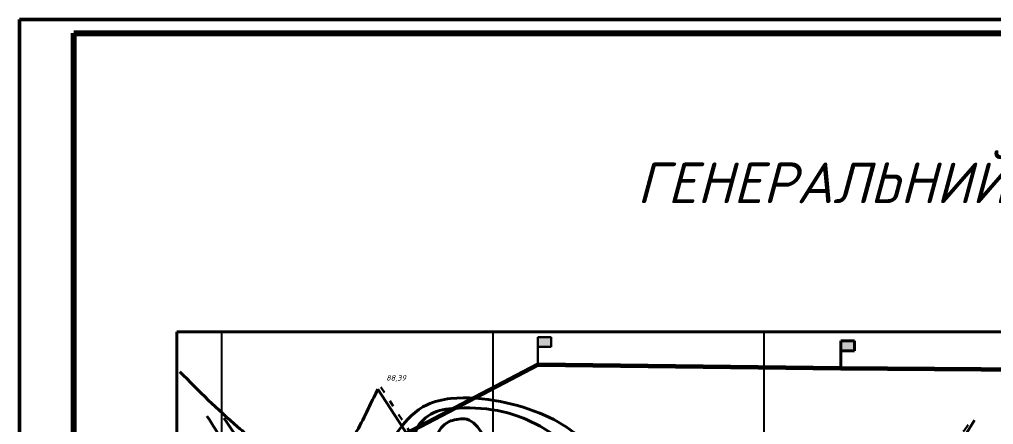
# Model space of a CAD drawing. Header units: millimetres. Extents: x 1555 to 5750, y -1109 to 1444.
# Drawn here: x 2573.5 to 2932.6, y -417.3 to -268 of the extents above; entities that cross this region are included whole.
import ezdxf

# ---------------------------------------------------------------- set-up
doc = ezdxf.new("R2010")
doc.units = ezdxf.units.MM
doc.linetypes.add('ACAD_ISO03W100', pattern=[30, 12, -18])

# ---------------------------------------------------------------- blocks, each defined once
blk = doc.blocks.new('A$C558F7F65')
at = {"lineweight": 40, "ltscale": 0.5}
for p, q in [((0, 0), (0, 10.01)), ((0, 10.01), (4.98, 10.01)), ((4.98, 10.01), (4.98, 6.42)), ((4.98, 6.42), (0, 6.42))]:
    blk.add_line(p, q, dxfattribs=at)

msp = doc.modelspace()

# ---------------------------------------------------------------- hatches: boundary and pattern name
at = {"lineweight": 40, "ltscale": 0.5}
for points in [[(2769.5546, -388.6879), (2769.5546, -385.1045), (2764.5727, -385.1045), (2764.5727, -388.6879)], [(2876.349, -386.4568), (2876.349, -390.0403), (2881.3309, -390.0403), (2881.3309, -386.4568)]]:
    msp.add_hatch(color=1, dxfattribs=at).paths.add_polyline_path(points)

# ---------------------------------------------------------------- linework, layer by layer
at = {"color": 0}
for p, q in [((2573.5084, -267.9839), (2573.5084, -1108.9839)), ((3167.5084, -267.9839), (2573.5084, -267.9839))]:
    msp.add_line(p, q, dxfattribs=at)
at = {"color": 1, "lineweight": 50}
for p, q in [((2573.5084, -267.9839), (3167.5084, -267.9839)), ((2573.5084, -1108.9839), (2573.5084, -267.9839))]:
    msp.add_line(p, q, dxfattribs=at)
at = {"lineweight": 80}
for p, q in [((2593.5084, -1103.9839), (2593.5084, -272.9839)), ((2593.5084, -272.9839), (3162.5084, -272.9839))]:
    msp.add_line(p, q, dxfattribs=at)
at = {"lineweight": 25, "ltscale": 0.5}
for p, q in [((2647.9856, -383.0593), (2647.9856, -966.9827)), ((2747.9856, -383.0593), (2747.9856, -966.9827)), ((2847.9856, -383.0593), (2847.9856, -966.9827))]:
    msp.add_line(p, q, dxfattribs=at)
at = {"lineweight": 30, "ltscale": 0.5}
for p, q in [((2764.5727, -395.1126), (2764.5727, -385.1045)), ((2764.5727, -385.1045), (2769.5546, -385.1045)), ((2769.5546, -385.1045), (2769.5546, -388.6879)), ((2769.5546, -388.6879), (2764.5727, -388.6879))]:
    msp.add_line(p, q, dxfattribs=at)
at = {"lineweight": 40, "ltscale": 0.5}
msp.add_lwpolyline([(2631.4629, -383.0593), (3147.9856, -383.0593), (3147.9856, -966.9827), (2631.4629, -966.9827)], close=True, dxfattribs=at)
at = {"color": 1, "lineweight": 60, "ltscale": 0.5}
msp.add_lwpolyline([(2631.4629, -495.5173), (2652.0075, -463.3447), (2660.709, -450.6442), (2705.9596, -425.8111), (2764.5727, -395.1126), (2876.349, -396.4649), (2997.1052, -397.3814), (3111.7897, -460.1617), (3113.6165, -581.9111), (3103.1717, -666.0911)], dxfattribs=at)
at = {"lineweight": 30, "ltscale": 0.5}
for points in [[(2705.6523, -404.2498), (2722.7196, -430.4758), (2725.9326, -435.1598), (2735.03, -452.2749)], [(2925.6352, -415.6891), (2922.7187, -420.4257)]]:
    msp.add_lwpolyline(points, dxfattribs=at)
at = {"linetype": 'ACAD_ISO03W100', "lineweight": 30, "ltscale": 0.2}
for points in [[(2706.7303, -403.5047), (2720.613, -424.8681), (2728.1586, -436.506), (2736.042, -451.6733)], [(2786.876, -461.0977), (2790.9581, -453.9979), (2797.7565, -440.8603), (2799.3704, -439.081), (2802.5188, -437.7948), (2807.6432, -436.8989), (2812.2621, -436.164), (2820.9822, -436.2349), (2831.4272, -437.2108), (2849.9044, -439.8112), (2864.9243, -440.1795), (2872.789, -439.4556), (2886.3448, -434.6975), (2894.2727, -432.6332), (2901.7758, -431.9809), (2910.5184, -428.5898), (2917.2483, -424.0764), (2921.946, -419.3088), (2924.7289, -415.1549)]]:
    msp.add_lwpolyline(points, dxfattribs=at)
at = {"color": 26, "lineweight": 40, "ltscale": 0.5}
for points in [[(2632.6716, -397.8672), (2653.9321, -418.1172), (2667.9523, -428.2804), (2675.5014, -431.2063), (2685.7468, -429.3586), (2692.9107, -425.5087), (2702.5479, -410.4699), (2705.6523, -404.2498)], [(2648.9026, -414.8737), (2661.6339, -431.0749), (2671.0767, -437.4524), (2684.2631, -440.0035), (2697.8751, -436.0069), (2705.4463, -430.0547), (2713.3511, -419.2829), (2723.7746, -409.9747), (2732.4521, -407.7004), (2750.8505, -408.8128), (2767.2978, -413.918), (2779.1952, -421.3316), (2788.7085, -433.4388), (2791.604, -440.4078), (2792.0141, -442.3569)], [(2732.3616, -415.9595), (2738.4593, -415.3265), (2744.1607, -420.7879), (2746.2991, -428.7823), (2743.7648, -434.9559), (2737.9842, -437.093), (2732.5994, -435.8267), (2728.4023, -432.5024), (2726.8183, -423.7164), (2730.2237, -417.2262), (2732.5202, -415.8804)]]:
    msp.add_spline(points, degree=3, dxfattribs=at)
for points, knots in [([(2665.691, -443.1392), (2667.1095, -444.2035), (2672.8495, -447.8908), (2684.7167, -450.5829), (2698.7311, -450.8735), (2711.7687, -448.834), (2717.7659, -440.1778), (2718.9388, -432.5844), (2718.9355, -425.9698), (2718.9585, -418.2888), (2725.9553, -411.8782), (2737.7661, -410.7809), (2752.5226, -411.6883), (2768.7919, -418.7902), (2781.3813, -429.7822), (2786.378, -441.1016), (2787.3772, -450.245), (2781.2255, -456.9133), (2770.1291, -463.3388), (2755.2879, -467.1502), (2735.9164, -474.1989), (2711.8845, -486.5701), (2686.2451, -506.1841), (2668.0371, -527.7982), (2656.4801, -549.1149), (2644.5268, -564.4759), (2634.8373, -574.3961), (2631.4629, -577.8509)], [37.06505101, 37.06505101, 37.06505101, 37.06505101, 42.39291061, 57.62439114, 72.29342625, 85.24933093, 94.53720462, 101.56083431, 108.06544823, 114.57239309, 123.75537008, 133.08270021, 149.60211607, 167.69062054, 185.41961673, 198.14479482, 204.47882927, 211.35643449, 223.46843645, 243.11353348, 256.80558675, 285.35778055, 323.8012761, 352.91929972, 369.31601459, 396.43338997, 410.92334014, 410.92334014, 410.92334014, 410.92334014]), ([(2642.6268, -414.1245), (2646.6734, -420.4596), (2652.5913, -429.7245), (2660.0746, -438.2628), (2662.6782, -440.636)], [0, 0, 0, 0, 22.67360322, 33.15895265, 33.15895265, 33.15895265, 33.15895265])]:
    msp.add_open_spline(points, degree=3, knots=knots, dxfattribs=at)

# ---------------------------------------------------------------- block references
at = {"lineweight": 30, "ltscale": 0.5}
msp.add_blockref('A$C558F7F65', (2876.349, -396.4649), dxfattribs=at)

# ---------------------------------------------------------------- texts
at = {"color": 0, "lineweight": 20, "insert": (2801.112, -320.6784), "char_height": 15, "width": 298.835402, "attachment_point": 1}
msp.add_mtext('{\\fISOCPEUR|b0|i1|c204|p34;ГЕНЕРАЛЬНИЙ ПЛАН\\fTahoma|b0|i0|c204|p32;\\P              }', dxfattribs=at)
at = {"lineweight": 30, "insert": (2708.6838, -399.0667), "char_height": 2.5, "width": 7.990979, "attachment_point": 1}
msp.add_mtext('{\\fISOCPEUR|b0|i1|c0|p34;\\H0.8x;88\\fISOCPEUR|b0|i1|c204|p34;,\\fISOCPEUR|b0|i1|c0|p34;39}', dxfattribs=at)

doc.saveas('drawing.dxf')
